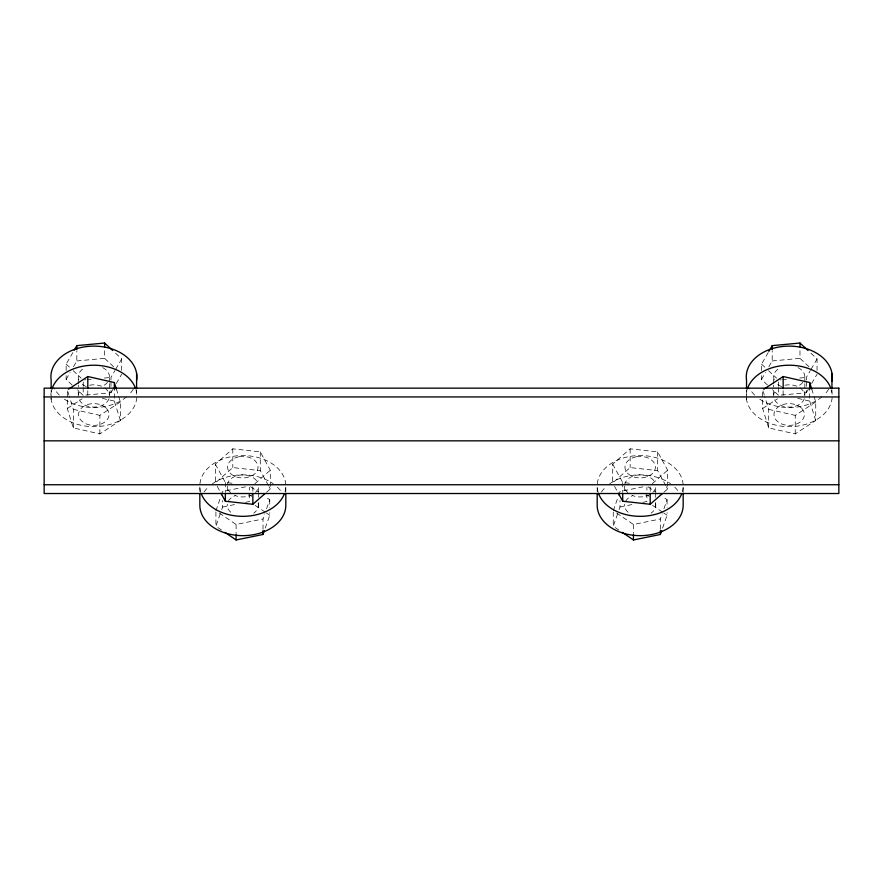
<?xml version="1.0" encoding="UTF-8"?>
<svg xmlns="http://www.w3.org/2000/svg" width="883" height="883" viewBox="0 0 883 883"><rect width="100%" height="100%" fill="white"/><g stroke="black" fill="none" stroke-linecap="round" stroke-linejoin="round"><path stroke-width="0.66" stroke-dasharray="4.42 3.31" d="M51.137 399.348L51.159 389.8M72.152 385.054L66.126 379.447L66.137 375.617M66.148 370.507L66.159 364.127L72.847 352.571M116.357 388.995L120.386 401.942L120.353 420.485L99.856 433.906L73.322 427.924L67.285 408.509L67.318 389.955L68.929 395.131M73.322 427.924L73.366 409.37L69.338 396.434M73.488 366.732L76.832 360.948L76.854 350.739M78.267 394.723L78.289 385.176M78.289 383.807L78.3 376.986M83.212 387.681L83.19 395.341L77.174 389.734M83.212 386.401L83.223 380.021L85.872 379.778M87.781 395.087L87.792 389.789M99.856 433.906L99.9 415.363L120.386 401.942M113.631 366.765L104.602 358.355L104.613 349.414M109.448 395.816L109.481 383.531M109.481 382.162L109.492 376.71M85.839 395.087L110.971 392.736L110.971 387.637M110.982 386.357L110.993 381.246M110.993 379.977L110.993 377.416L115.011 370.485M120.353 420.485L114.315 401.07L114.337 389.149M121.677 370.419L121.699 358.928L114.669 352.383M136.578 392.549L136.578 389.822M746.499 399.348L746.521 389.8M767.515 385.054L761.488 379.447L761.499 375.617M761.51 370.507L761.521 364.127L768.21 352.571M811.72 388.995L815.749 401.942L815.715 420.485L795.219 433.906L768.685 427.924L762.647 408.509L762.68 389.955L764.292 395.131M768.685 427.924L768.729 409.37L764.7 396.434M768.85 366.732L772.195 360.948L772.217 350.739M773.629 394.723L773.651 385.176M773.651 383.807L773.663 376.986M778.574 387.681L778.552 395.341L772.537 389.734M778.574 386.401L778.585 380.021L781.234 379.778M783.144 395.087L783.155 389.789M795.219 433.906L795.263 415.363L815.749 401.942M808.994 366.765L799.965 358.355L799.976 349.414M804.81 395.816L804.843 383.531M804.843 382.162L804.855 376.71M781.201 395.087L806.334 392.736L806.334 387.637M806.345 386.357L806.356 381.246M806.356 379.977L806.356 377.416L810.373 370.485M815.715 420.485L809.678 401.07L809.7 389.149M817.04 370.419L817.062 358.928L810.031 352.383M831.941 392.549L831.941 389.822M215.916 510.749L220.849 496.643M221.291 495.363L222.637 491.522L245.518 486.842M221.523 530.054L215.916 526.235L221.291 510.849M221.743 509.568L222.637 507.008L222.637 500.551M263.013 529.314L263.013 518.983L264.801 513.862M266.6 508.729L269.734 499.756L265.253 496.699M265.253 528.067L269.734 515.242L269.734 512.659M613.266 510.749L618.199 496.643M618.641 495.363L619.987 491.522L642.868 486.842M618.873 530.054L613.266 526.235L618.641 510.849M619.093 509.568L619.987 507.008L619.987 500.551M660.363 529.314L660.363 518.983L662.151 513.862M663.95 508.729L667.084 499.756L662.603 496.699M662.603 528.067L667.084 515.242L667.084 512.659M66.126 379.447L70.143 372.505M115.684 369.326L121.699 358.928M110.971 392.736L112.969 389.271M116.313 383.487L121.666 374.249M761.488 379.447L765.506 372.505M811.047 369.326L817.062 358.928M806.334 392.736L808.331 389.271M811.676 383.487L817.029 374.249M268.432 485.529L260.286 470.628L232.803 467.582L215.342 482.891L215.342 464.138L232.803 448.829L260.286 451.875L270.308 470.22L270.308 488.972L266.202 492.571M254.9 483.729L270.308 470.22M665.782 485.529L657.636 470.628L630.153 467.582L612.692 482.891L612.692 464.138L630.153 448.829L657.636 451.875L667.658 470.22L667.658 488.972L663.552 492.571M652.25 483.729L667.658 470.22M67.285 408.509L82.086 398.818M762.647 408.509L777.448 398.818M222.637 507.008L234.746 504.535M245.518 502.339L249.547 501.511L249.547 487.317M219.271 513.034L236.103 524.48L263.013 518.983M619.987 507.008L632.096 504.535M642.868 502.339L646.897 501.511L646.897 487.317M616.621 513.034L633.453 524.48L660.363 518.983M76.832 360.948L104.602 358.355M87.196 379.646L91.159 379.282M104.382 378.045L110.993 377.416M772.195 360.948L799.965 358.355M782.559 379.646L786.521 379.282M799.744 378.045L806.356 377.416M612.692 464.138L622.714 482.493L631.875 483.498M215.342 464.138L225.364 482.493L234.525 483.498M797.735 398.376L809.678 401.07M768.729 409.37L795.263 415.363M102.373 398.376L114.315 401.07M73.366 409.37L99.9 415.363M648.023 486.787L655.87 492.129M652.504 505.33L662.603 512.195M663.729 512.957L667.084 515.242M250.673 486.787L258.52 492.129M255.154 505.33L265.253 512.195M266.379 512.957L269.734 515.242M761.521 364.127L767.548 369.734M768.552 370.672L776.576 378.156M66.159 364.127L72.185 369.734M73.19 370.672L81.214 378.156M666.4 486.676L667.658 488.972M614.568 486.334L617.703 492.074M269.05 486.676L270.308 488.972M217.218 486.334L220.353 492.074M683.166 492.372L683.166 485.937A42.991 30.397 0 0 0 640.175 455.54A42.991 30.397 0 0 0 597.184 485.937M667.084 499.756L667.084 507.504M657.636 451.875L657.636 470.628M655.694 492.173L655.694 487.019A15.596 11.026 0 0 1 652.846 492.361M655.694 493.454L655.694 497.317M655.694 502.471L655.694 506.334M650.197 486.864L650.197 492.228M633.453 524.48L633.453 533.509M630.153 448.829L630.153 467.582M624.656 486.136L624.656 492.571M622.714 482.493L622.714 491.864M613.266 512.041L613.266 526.235M597.184 487.217L597.184 492.372M285.816 492.372L285.816 485.937A42.991 30.397 0 0 0 242.825 455.54A42.991 30.397 0 0 0 199.834 485.937L199.834 492.372M269.734 499.756L269.734 507.504M260.286 451.875L260.286 470.628M258.344 492.173L258.344 487.019A15.596 11.026 0 0 1 255.496 492.361M258.344 493.454L258.344 497.317M258.344 502.471L258.344 506.334M252.847 486.864L252.847 492.228M236.103 524.48L236.103 533.509M232.803 448.829L232.803 467.582M227.306 486.136L227.306 492.571M225.364 482.493L225.364 491.864M215.916 512.041L215.916 526.235M828.662 389.171A42.991 30.728 0.1 0 1 823.839 395.131M821.985 396.809A42.991 30.728 0.1 0 1 758.298 398.134M754.678 395.054A42.991 30.728 0.1 0 1 749.248 388.034M831.356 389.911A42.991 30.728 0.1 0 1 788.685 426.677A42.991 30.728 0.1 0 1 747.305 389.083M804.336 398.697A15.596 11.148 0.1 0 1 789.435 407.096A15.596 11.148 0.1 0 1 774.214 398.973M773.629 396.092A15.596 11.148 0.1 0 1 775.605 390.496M784.976 385.22A15.596 11.148 0.1 0 1 796.83 386.224M800.097 387.968A15.596 11.148 0.1 0 1 804.733 394.844M802.868 382.295A15.596 11.148 0.1 0 1 797.239 386.434M781.654 386.566A15.596 11.148 0.1 0 1 776.61 383.354M774.248 379.867A15.596 11.148 0.1 0 1 780.142 367.792M798.022 367.637A15.596 11.148 0.1 0 1 804.38 379.602M601.444 492.052A42.991 30.397 0 0 1 605.583 487.206M609.778 483.752A42.991 30.397 0 0 1 670.572 483.752M674.767 487.206A42.991 30.397 0 0 1 678.906 492.052M683.122 487.25A42.991 30.397 0 0 1 682.14 492.526M598.21 492.526A42.991 30.397 0 0 1 597.228 487.25M655.561 503.453A15.596 11.026 0 0 1 651.08 513.133M628.111 512.239A15.596 11.026 0 0 1 624.656 504.171M625.583 501.367A15.596 11.026 0 0 1 632.537 495.639M645.672 494.933A15.596 11.026 0 0 1 649.259 496.29M650.065 494.458A15.596 11.026 0 0 1 632.228 495.418M628.111 492.924A15.596 11.026 0 0 1 624.789 487.725M624.656 484.844A15.596 11.026 0 0 1 638.994 474.933A15.596 11.026 0 0 1 655.285 483.2M204.094 492.052A42.991 30.397 0 0 1 208.233 487.206M212.428 483.752A42.991 30.397 0 0 1 273.222 483.752M277.417 487.206A42.991 30.397 0 0 1 281.556 492.052M285.772 487.25A42.991 30.397 0 0 1 284.79 492.526M200.86 492.526A42.991 30.397 0 0 1 199.878 487.25M258.211 503.453A15.596 11.026 0 0 1 253.73 513.133M230.761 512.239A15.596 11.026 0 0 1 227.306 504.171M228.233 501.367A15.596 11.026 0 0 1 235.187 495.639M248.322 494.933A15.596 11.026 0 0 1 251.909 496.29M252.715 494.458A15.596 11.026 0 0 1 234.878 495.418M230.761 492.924A15.596 11.026 0 0 1 227.439 487.725M227.306 484.844A15.596 11.026 0 0 1 241.644 474.933A15.596 11.026 0 0 1 257.935 483.2M133.3 389.171A42.991 30.728 0.1 0 1 128.477 395.131M126.622 396.809A42.991 30.728 0.1 0 1 62.936 398.134M59.316 395.054A42.991 30.728 0.1 0 1 53.885 388.034M135.993 389.911A42.991 30.728 0.1 0 1 93.322 426.677A42.991 30.728 0.1 0 1 51.942 389.083M108.973 398.697A15.596 11.148 0.1 0 1 94.073 407.096A15.596 11.148 0.1 0 1 78.852 398.973M78.267 396.092A15.596 11.148 0.1 0 1 80.243 390.496M89.613 385.22A15.596 11.148 0.1 0 1 101.468 386.224M104.735 387.968A15.596 11.148 0.1 0 1 109.371 394.844M107.505 382.295A15.596 11.148 0.1 0 1 101.876 386.434M86.291 386.566A15.596 11.148 0.1 0 1 81.247 383.354M78.885 379.867A15.596 11.148 0.1 0 1 84.779 367.792M102.66 367.637A15.596 11.148 0.1 0 1 109.017 379.602M238.885 456.776L235.209 457.858A15.221 10.762 0 0 0 228.763 471.301A15.221 10.762 0 0 0 246.765 477.582L250.441 476.5A15.221 10.762 0 0 0 256.887 463.056A15.221 10.762 0 0 0 238.885 456.776M636.235 456.776L632.559 457.858A15.221 10.762 0 0 0 626.113 471.301A15.221 10.762 0 0 0 644.115 477.582L647.791 476.5A15.221 10.762 0 0 0 654.237 463.056A15.221 10.762 0 0 0 636.235 456.776M801.433 408.045L798.673 406.003A15.221 10.883 0.1 0 0 778.618 406.655A15.221 10.883 0.1 0 0 776.93 420.948L779.689 423.001A15.221 10.883 0.1 0 0 799.744 422.339A15.221 10.883 0.1 0 0 801.433 408.045M106.07 408.045L103.311 406.003A15.221 10.883 0.1 0 0 83.256 406.655A15.221 10.883 0.1 0 0 81.567 420.948L84.327 423.001A15.221 10.883 0.1 0 0 104.382 422.339A15.221 10.883 0.1 0 0 106.07 408.045"/><path stroke-width="1.32" d="M51.159 388.432L51.181 380.242A42.991 30.728 0.1 0 1 93.764 346.114A42.991 30.728 0.1 0 1 136.644 380.143M76.854 349.458L76.854 345.628L104.635 343.034L112.66 350.507M87.792 388.465L87.814 376.533L114.349 382.527L116.357 388.995M104.624 346.864L104.635 343.034M114.337 389.149L114.349 382.527M136.578 388.454L136.611 373.443M746.521 388.432L746.543 380.242A42.991 30.728 0.1 0 1 790.053 346.125A42.991 30.728 0.1 0 1 831.764 381.467M772.217 349.458L772.217 345.628L799.998 343.034L808.022 350.507M783.155 388.465L783.177 376.533L809.711 382.527L811.72 388.995M799.987 346.864L799.998 343.034M809.7 389.149L809.711 382.527M831.941 388.454L831.974 373.443M224.878 532.339L236.103 539.966L263.013 534.469L264.359 530.628M622.228 532.339L633.453 539.966L660.363 534.469L661.709 530.628M74.183 350.253L76.854 345.628M768.872 351.412L772.217 345.628M220.982 493.211L225.364 501.246L252.847 504.281L265.165 493.476M618.332 493.211L622.714 501.246L650.197 504.281L662.515 493.476M68.466 389.215L87.814 376.533M763.828 389.215L783.177 376.533M44.15 396.942L838.85 396.942M44.15 440.838L838.85 440.838M44.15 484.745L838.85 484.745M683.166 493.663L683.166 505.253A42.991 30.397 0 0 1 640.175 535.65A42.991 30.397 0 0 1 597.184 505.253L597.184 493.663M660.363 530.606L660.363 534.469M650.197 493.564L650.197 504.281M633.453 534.8L633.453 539.966M622.714 493.2L622.714 501.246M285.816 493.663L285.816 505.253A42.991 30.397 0 0 1 242.825 535.65A42.991 30.397 0 0 1 199.834 505.253L199.834 493.663M263.013 530.606L263.013 534.469M252.847 493.564L252.847 504.281M236.103 534.8L236.103 539.966M225.364 493.2L225.364 501.246M747.305 389.083A42.991 30.728 0.1 0 1 788.806 365.22A42.991 30.728 0.1 0 1 830.947 388.586M681.698 493.796A42.991 30.397 0 0 1 640.175 516.334A42.991 30.397 0 0 1 598.652 493.796M284.348 493.796A42.991 30.397 0 0 1 242.825 516.334A42.991 30.397 0 0 1 201.302 493.796M51.942 389.083A42.991 30.728 0.1 0 1 93.443 365.22A42.991 30.728 0.1 0 1 135.585 388.586M838.85 388.156L44.15 388.156L44.15 493.52L838.85 493.52L838.85 388.156"/></g></svg>
